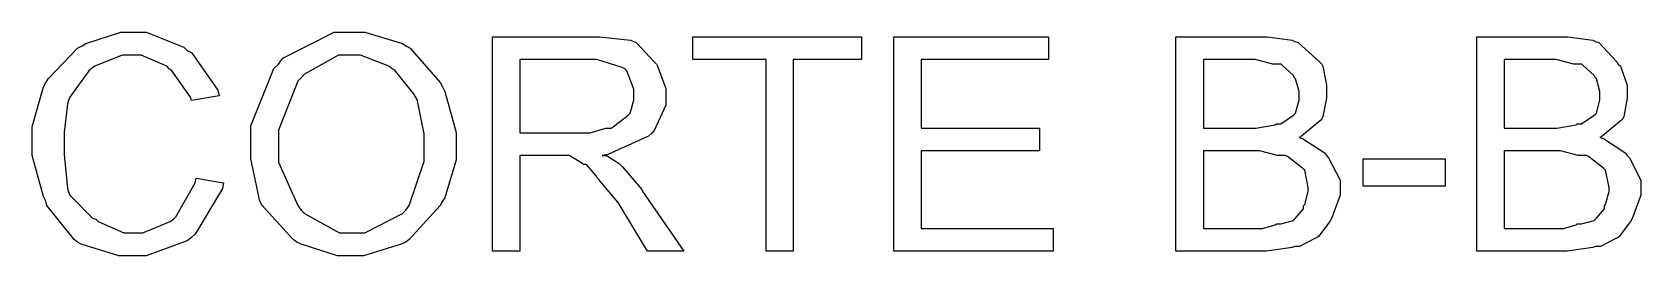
# Model space of a CAD drawing. Header units: metres. Extents: x 3290 to 4536, y 1562 to 1983.
# Drawn here: x 4038.58 to 4046.69, y 1627.34 to 1628.46 of the extents above; entities that cross this region are included whole.
import ezdxf

# ---------------------------------------------------------------- set-up
doc = ezdxf.new("R2010")
doc.units = ezdxf.units.M
doc.layers.add('C00-00-00-BLACK', color=7, linetype='Continuous')

msp = doc.modelspace()

# ---------------------------------------------------------------- linework, layer by layer
at = {"layer": 'C00-00-00-BLACK'}
for points in [[(4039.4078, 1627.7272), (4039.5454, 1627.7041), (4039.5394, 1627.6758), (4039.4019, 1627.4465), (4039.3845, 1627.4287), (4039.3618, 1627.4116), (4039.156, 1627.3368), (4039.0872, 1627.3368), (4039.0174, 1627.3368), (4038.8273, 1627.3951), (4038.8099, 1627.4062), (4038.7931, 1627.4182), (4038.655, 1627.5898), (4038.6496, 1627.6124), (4038.6377, 1627.6354), (4038.5808, 1627.8414), (4038.5808, 1627.91), (4038.5808, 1627.9855), (4038.6377, 1628.1876), (4038.6496, 1628.2099), (4038.661, 1628.2272), (4038.8099, 1628.3825), (4038.8332, 1628.3936), (4038.8505, 1628.4056), (4039.0271, 1628.4624), (4039.0872, 1628.4624), (4039.156, 1628.4624), (4039.3445, 1628.3876), (4039.3618, 1628.3705), (4039.384, 1628.3594), (4039.5172, 1628.1704), (4039.5232, 1628.1414), (4039.3845, 1628.1182), (4039.3791, 1628.1355), (4039.2816, 1628.2734), (4039.2708, 1628.2787), (4039.2589, 1628.2906), (4039.1295, 1628.3473), (4039.0872, 1628.3473), (4039.0347, 1628.3473), (4038.896, 1628.2906), (4038.8787, 1628.2787), (4038.8668, 1628.2674), (4038.7699, 1628.1355), (4038.7644, 1628.1182), (4038.7585, 1628.1011), (4038.7417, 1627.9578), (4038.7417, 1627.91), (4038.7417, 1627.8474), (4038.7585, 1627.6758), (4038.7644, 1627.6586), (4038.7699, 1627.6414), (4038.8847, 1627.5264), (4038.902, 1627.5205), (4038.9128, 1627.5091), (4039.0428, 1627.4518), (4039.0872, 1627.4518), (4039.1387, 1627.4518), (4039.2757, 1627.5091), (4039.293, 1627.5205), (4039.3044, 1627.5325), (4039.4019, 1627.7048), (4039.4078, 1627.7272)], [(4039.6835, 1627.8876), (4039.6835, 1627.9914), (4039.7983, 1628.2795), (4039.8221, 1628.3018), (4039.8443, 1628.3309), (4040.1021, 1628.4624), (4040.1888, 1628.4624), (4040.2575, 1628.4624), (4040.4471, 1628.4056), (4040.4639, 1628.3936), (4040.4866, 1628.3825), (4040.6372, 1628.2099), (4040.6491, 1628.1869), (4040.6605, 1628.1645), (4040.7179, 1627.957), (4040.7179, 1627.8876), (4040.7179, 1627.8191), (4040.6605, 1627.6293), (4040.6491, 1627.6124), (4040.6372, 1627.5898), (4040.4812, 1627.4182), (4040.4639, 1627.4062), (4040.4411, 1627.3951), (4040.251, 1627.3368), (4040.1888, 1627.3368), (4040.12, 1627.3368), (4039.9364, 1627.3951), (4039.9142, 1627.4062), (4039.8969, 1627.4182), (4039.7403, 1627.5898), (4039.729, 1627.6124), (4039.723, 1627.6354), (4039.6835, 1627.825), (4039.6835, 1627.8876)], [(4040.9015, 1627.3599), (4040.9015, 1628.4392), (4041.384, 1628.4392), (4041.4409, 1628.4392), (4041.5963, 1628.422), (4041.6131, 1628.4161), (4041.6245, 1628.4107), (4041.7155, 1628.3137), (4041.7274, 1628.3018), (4041.7328, 1628.2906), (4041.7739, 1628.1786), (4041.7739, 1628.1414), (4041.7739, 1628.0951), (4041.716, 1627.9683), (4041.7052, 1627.9563), (4041.6878, 1627.939), (4041.4815, 1627.8474), (4041.4528, 1627.8414), (4041.4755, 1627.8414), (4041.5389, 1627.8019), (4041.5449, 1627.7957), (4041.5557, 1627.7847), (4041.6526, 1627.6704), (4041.6591, 1627.6586), (4041.8655, 1627.3599), (4041.6819, 1627.3599), (4041.5449, 1627.589), (4041.5324, 1627.607), (4041.4349, 1627.722), (4041.4295, 1627.7272), (4041.4235, 1627.7392), (4041.3753, 1627.7957), (4041.3596, 1627.7957), (4041.3537, 1627.8019), (4041.2963, 1627.8361), (4041.2909, 1627.8414), (4041.2735, 1627.8414), (4041.2351, 1627.8414), (4041.2221, 1627.8414), (4041.0385, 1627.8414), (4041.0385, 1627.3599), (4040.9015, 1627.3599)], [(4042.2798, 1627.3599), (4042.2798, 1628.3242), (4041.911, 1628.3242), (4041.911, 1628.4392), (4042.7612, 1628.4392), (4042.7612, 1628.3242), (4042.4168, 1628.3242), (4042.4168, 1627.3599), (4042.2798, 1627.3599)], [(4042.9232, 1627.3599), (4042.9232, 1628.4392), (4043.7036, 1628.4392), (4043.7036, 1628.3242), (4043.0607, 1628.3242), (4043.0607, 1627.9793), (4043.657, 1627.9793), (4043.657, 1627.8645), (4043.0607, 1627.8645), (4043.0607, 1627.475), (4043.7268, 1627.475), (4043.7268, 1627.3599), (4042.9232, 1627.3599)], [(4044.3453, 1627.3599), (4044.3453, 1628.4392), (4044.7596, 1628.4392), (4044.8051, 1628.4392), (4044.9313, 1628.422), (4044.9432, 1628.4161), (4044.9605, 1628.4107), (4045.0688, 1628.3137), (4045.0808, 1628.3018), (4045.0856, 1628.2906), (4045.1041, 1628.1958), (4045.1041, 1628.1637), (4045.1041, 1628.1295), (4045.0856, 1628.0384), (4045.0808, 1628.0266), (4045.0748, 1628.0204), (4044.9779, 1627.939), (4044.9665, 1627.9331), (4044.9838, 1627.9279), (4045.0981, 1627.8533), (4045.1041, 1627.8414), (4045.1149, 1627.8301), (4045.1723, 1627.7182), (4045.1723, 1627.6809), (4045.1723, 1627.6414), (4045.1322, 1627.5325), (4045.1268, 1627.5205), (4045.1208, 1627.5091), (4045.0629, 1627.4347), (4045.0575, 1627.4287), (4045.0456, 1627.4234), (4044.9687, 1627.3831), (4044.9432, 1627.3831), (4044.9313, 1627.3779), (4044.8024, 1627.3599), (4044.7596, 1627.3599), (4044.3453, 1627.3599)], [(4045.8622, 1627.3599), (4045.8622, 1628.4392), (4046.2755, 1628.4392), (4046.321, 1628.4392), (4046.4471, 1628.422), (4046.4591, 1628.4161), (4046.4764, 1628.4107), (4046.5679, 1628.3137), (4046.5739, 1628.3018), (4046.5852, 1628.2906), (4046.6194, 1628.1958), (4046.6194, 1628.1637), (4046.6194, 1628.1295), (4046.6026, 1628.0384), (4046.5972, 1628.0266), (4046.5912, 1628.0204), (4046.4932, 1627.939), (4046.4823, 1627.9331), (4046.4997, 1627.9279), (4046.6134, 1627.8533), (4046.6194, 1627.8414), (4046.6307, 1627.8301), (4046.6881, 1627.7182), (4046.6881, 1627.6809), (4046.6881, 1627.6414), (4046.6481, 1627.5325), (4046.6427, 1627.5205), (4046.6367, 1627.5091), (4046.5793, 1627.4347), (4046.5739, 1627.4287), (4046.562, 1627.4234), (4046.4845, 1627.3831), (4046.4591, 1627.3831), (4046.4471, 1627.3779), (4046.3177, 1627.3599), (4046.2755, 1627.3599), (4045.8622, 1627.3599)], [(4039.8221, 1627.8876), (4039.8221, 1627.8078), (4039.9191, 1627.5898), (4039.9364, 1627.5667), (4039.9537, 1627.5495), (4040.1297, 1627.4518), (4040.1888, 1627.4518), (4040.2575, 1627.4518), (4040.4471, 1627.5495), (4040.4639, 1627.5667), (4040.4812, 1627.5898), (4040.556, 1627.8137), (4040.556, 1627.8876), (4040.556, 1627.9511), (4040.5207, 1628.1241), (4040.5094, 1628.1414), (4040.5034, 1628.1534), (4040.4065, 1628.2734), (4040.3951, 1628.2787), (4040.3783, 1628.2906), (4040.2353, 1628.3473), (4040.1888, 1628.3473), (4040.1249, 1628.3473), (4039.9537, 1628.2503), (4039.9364, 1628.2325), (4039.9191, 1628.2153), (4039.8221, 1627.9698), (4039.8221, 1627.8876)], [(4041.0385, 1627.9563), (4041.3596, 1627.9563), (4041.3938, 1627.9563), (4041.4723, 1627.9793), (4041.4983, 1627.9793), (4041.5097, 1627.9855), (4041.5844, 1628.0443), (4041.5903, 1628.0497), (4041.5952, 1628.0556), (4041.6131, 1628.1205), (4041.6131, 1628.1414), (4041.6131, 1628.1758), (4041.5784, 1628.2674), (4041.5671, 1628.2787), (4041.5551, 1628.2847), (4041.4268, 1628.3242), (4041.384, 1628.3242), (4041.0385, 1628.3242), (4041.0385, 1627.9563)], [(4044.4845, 1627.9793), (4044.7141, 1627.9793), (4044.7482, 1627.9793), (4044.8457, 1627.9966), (4044.8517, 1628.0019), (4044.8739, 1628.0019), (4044.9372, 1628.0443), (4044.9432, 1628.0497), (4044.9486, 1628.0556), (4044.9665, 1628.1205), (4044.9665, 1628.1414), (4044.9665, 1628.1645), (4044.9486, 1628.2272), (4044.9432, 1628.2325), (4044.9372, 1628.2443), (4044.8798, 1628.2967), (4044.875, 1628.3018), (4044.8343, 1628.3018), (4044.7439, 1628.3242), (4044.7141, 1628.3242), (4044.4845, 1628.3242), (4044.4845, 1627.9793)], [(4045.9993, 1627.9793), (4046.23, 1627.9793), (4046.2641, 1627.9793), (4046.3616, 1627.9966), (4046.367, 1628.0019), (4046.3897, 1628.0019), (4046.4531, 1628.0443), (4046.4591, 1628.0497), (4046.4645, 1628.0556), (4046.4823, 1628.1205), (4046.4823, 1628.1414), (4046.4823, 1628.1645), (4046.4645, 1628.2272), (4046.4591, 1628.2325), (4046.4531, 1628.2443), (4046.3957, 1628.2967), (4046.3903, 1628.3018), (4046.3502, 1628.3018), (4046.2598, 1628.3242), (4046.23, 1628.3242), (4045.9993, 1628.3242), (4045.9993, 1627.9793)], [(4044.4845, 1627.475), (4044.7596, 1627.475), (4044.7818, 1627.475), (4044.8457, 1627.4929), (4044.8517, 1627.4981), (4044.8739, 1627.4981), (4044.9372, 1627.5153), (4044.9432, 1627.5205), (4044.9486, 1627.5264), (4044.9887, 1627.5734), (4044.9887, 1627.589), (4044.9941, 1627.5951), (4045.012, 1627.6601), (4045.012, 1627.6809), (4045.012, 1627.6809), (4044.9941, 1627.7675), (4044.9887, 1627.7726), (4044.9827, 1627.7787), (4044.908, 1627.8361), (4044.8972, 1627.8414), (4044.8566, 1627.8414), (4044.7667, 1627.8645), (4044.7363, 1627.8645), (4044.4845, 1627.8645), (4044.4845, 1627.475)], [(4045.9993, 1627.475), (4046.2755, 1627.475), (4046.2977, 1627.475), (4046.3616, 1627.4929), (4046.367, 1627.4981), (4046.3897, 1627.4981), (4046.4531, 1627.5153), (4046.4591, 1627.5205), (4046.4645, 1627.5264), (4046.5056, 1627.5734), (4046.5056, 1627.589), (4046.5105, 1627.5951), (4046.5278, 1627.6601), (4046.5278, 1627.6809), (4046.5278, 1627.6809), (4046.5105, 1627.7675), (4046.5056, 1627.7726), (4046.4997, 1627.7787), (4046.4249, 1627.8361), (4046.4136, 1627.8414), (4046.3729, 1627.8414), (4046.283, 1627.8645), (4046.2527, 1627.8645), (4045.9993, 1627.8645), (4045.9993, 1627.475)], [(4045.2887, 1627.8242), (4045.7014, 1627.8242), (4045.7014, 1627.6868), (4045.2887, 1627.6868), (4045.2887, 1627.8242)]]:
    msp.add_lwpolyline(points, close=True, dxfattribs=at)

doc.saveas('drawing.dxf')
